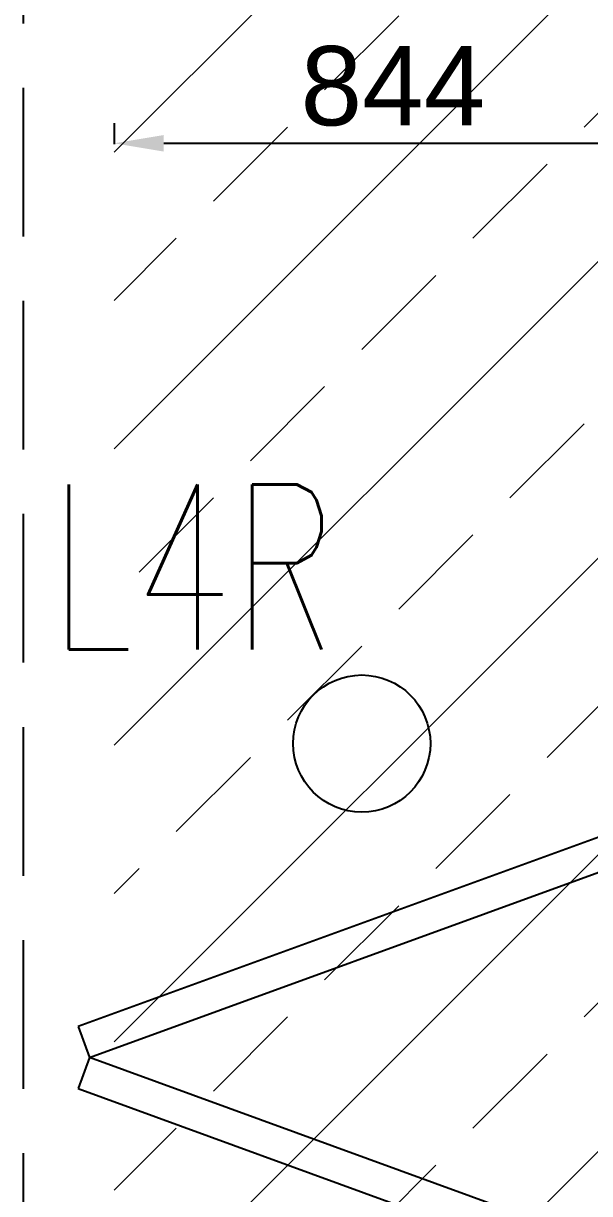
# Model space of a CAD drawing. Header units: millimetres. Extents: x -92759 to 184353, y -15225 to 86714.
# Drawn here: x 68014 to 68871, y 64035 to 65806 of the extents above; entities that cross this region are included whole.
import ezdxf

# ---------------------------------------------------------------- set-up
doc = ezdxf.new("R2010")
doc.units = ezdxf.units.MM
doc.linetypes.add('IDA - Hidden 065', pattern=[322.5, 225, -97.5])
doc.layers.get('Defpoints').update_dxf_attribs({"color": 8})
for name, color, linetype in [('0-1', 9, 'Continuous'), ('A-_DOOR----_E', 8, 'Continuous'), ('A-PATT-CONC', 8, 'Continuous'), ('E-_LIGT----_E-', 3, 'Continuous'), ('E-legend', 1, 'Continuous')]:
    doc.layers.add(name, color=color, linetype=linetype)
doc.layers.add('A-_DETA----_E-5', color=7, linetype='IDA - Hidden 065', true_color=0xa5a5a5)
doc.layers.add('HFI 9MM FPB', color=94, linetype='Continuous', lineweight=5)
doc.styles.add('Arial', font='arial.ttf')
doc.styles.add('Simplex', font='simplex_.ttf', dxfattribs={"width": 0.7, "height": 450})
doc.dimstyles.new('Home Fibre 02', dxfattribs={"dimscale": 0, "dimtxt": 120, "dimasz": 75, "dimexe": 1.25, "dimexo": 0.625, "dimgap": 25, "dimtad": 1, "dimtoh": 1, "dimdec": 0, "dimtxsty": 'Arial', "dimcen": 2.5, "dimadec": 0, "dimazin": 0, "dimtfac": 1, "dimtdec": 0, "dimtmove": 0, "dimatfit": 3, "dimfxl": 3, "dimarcsym": 0})

# ---------------------------------------------------------------- blocks, each defined once
blk = doc.blocks.new('IDA - F - Multi - Fold - FL - IDA - F - Multi - Fold - 9300L x 3000H-9529820-BLK8_RHH_2ND STOREY PLAN')
at = {"layer": 'A-_DOOR----_E'}
for p, q in [((1600.3, 50), (1155.7, 1271.6)), ((2045, 1271.6), (1600.3, 50)), ((1108.7, 1254.5), (1553.4, 32.9)), ((1647.3, 32.9), (2091.9, 1254.5)), ((1553.4, 32.9), (1600.3, 50)), ((1600.3, 50), (1647.3, 32.9))]:
    blk.add_line(p, q, dxfattribs=at)
blk = doc.blocks.new('A$C3019c3af')
at = {"layer": 'A-_DETA----_E-5'}
blk.add_line((-14687.5, 28550), (-14687.5, 37650), dxfattribs=at)
at = {"layer": 'A-_DOOR----_E', "rotation": 269.9999999999999}
blk.add_blockref('IDA - F - Multi - Fold - FL - IDA - F - Multi - Fold - 9300L x 3000H-9529820-BLK8_RHH_2ND STOREY PLAN', (-14637.5, 33100), dxfattribs=at)
blk = doc.blocks.new('*D829')
at = {"layer": 'Defpoints', "color": 0, "transparency": 16777216}
for p in [(-384468.1, -154662.6), (-383624.3, -154662.6), (-383624.3, -154693.7)]:
    blk.add_point(p, dxfattribs=at)
at = {"layer": 'HFI 9MM FPB', "color": 0, "lineweight": -2, "transparency": 16777216}
for p, q in [((-384468.1, -154663.2), (-384468.1, -154694.9)), ((-383624.3, -154663.2), (-383624.3, -154694.9)), ((-384393.1, -154693.7), (-383699.3, -154693.7))]:
    blk.add_line(p, q, dxfattribs=at)
at = {"layer": 'HFI 9MM FPB', "color": 0, "transparency": 16777216}
for points in [[(-384393.1, -154681.2), (-384393.1, -154706.2), (-384468.1, -154693.7)], [(-383699.3, -154681.2), (-383699.3, -154706.2), (-383624.3, -154693.7)]]:
    blk.add_solid(points, dxfattribs=at)
at = {"layer": 'HFI 9MM FPB', "color": 0, "transparency": 16777216, "insert": (-384046.2, -154607.4), "char_height": 120, "attachment_point": 5, "style": 'Arial'}
blk.add_mtext('844', dxfattribs=at)
blk = doc.blocks.new('A$C020d881d')
at = {"layer": 'E-legend', "lineweight": 25}
blk.add_circle((818.7, 172), 103.8, dxfattribs=at)
at = {"layer": 'E-legend', "lineweight": 25, "style": 'Simplex', "width": 0.7}
blk.add_text('L4R', height=250, dxfattribs=at).set_placement((345.2, 314.3))
blk = doc.blocks.new('EL_B8_L2_R4')
at = {"layer": 'E-_LIGT----_E-', "ltscale": 0.5}
blk.add_blockref('A$C020d881d', (-22594, -14797), dxfattribs=at)
blk = doc.blocks.new('RCP_B8L2')
at = {"layer": 'HFI 9MM FPB'}
h = blk.add_hatch(dxfattribs=at)
h.set_pattern_fill('ANSI33', color=256, scale=50)
h.set_pattern_definition([(45, (-581589.02, -147239), (-224.5064, 224.5064), []), (45, (-581364.5, -147239), (-224.5064, 224.5064), [158.75, -79.375])])
h.paths.add_polyline_path([(-383624.3, -151102.3), (-380624.3, -151102.3), (-380624.3, -158302.3), (-383624.3, -158302.3)], flags=16)
h.paths.add_polyline_path([(-379718.1, -150277.3), (-379718.1, -158677.3), (-380218.1, -158677.3), (-380218.1, -159127.3), (-384468.1, -159127.3), (-384468.1, -149827.3), (-382168.1, -149827.3), (-382168.1, -150277.3)])
dim = blk.add_linear_dim(base=(-383624.3, -154693.7), p1=(-384468.1, -154662.6), p2=(-383624.3, -154662.6), dimstyle='Home Fibre 02', override={"dimscale": 1}, dxfattribs=at)
dim.commit()
dim.dimension.update_dxf_attribs({"geometry": '*D829', "text_midpoint": (-384046.2, -154607.4)})

msp = doc.modelspace()

# ---------------------------------------------------------------- block references
at = {"layer": '0-1'}
msp.add_blockref('A$C3019c3af', (82701.1, 32741.2), dxfattribs=at)
at = {"layer": 'A-PATT-CONC'}
msp.add_blockref('RCP_B8L2', (452619.1, 220318.5), dxfattribs=at)
at = {"layer": 'E-legend', "color": 7}
msp.add_blockref('EL_B8_L2_R4', (90301.1, 79341.2), dxfattribs=at)

doc.saveas('drawing.dxf')
